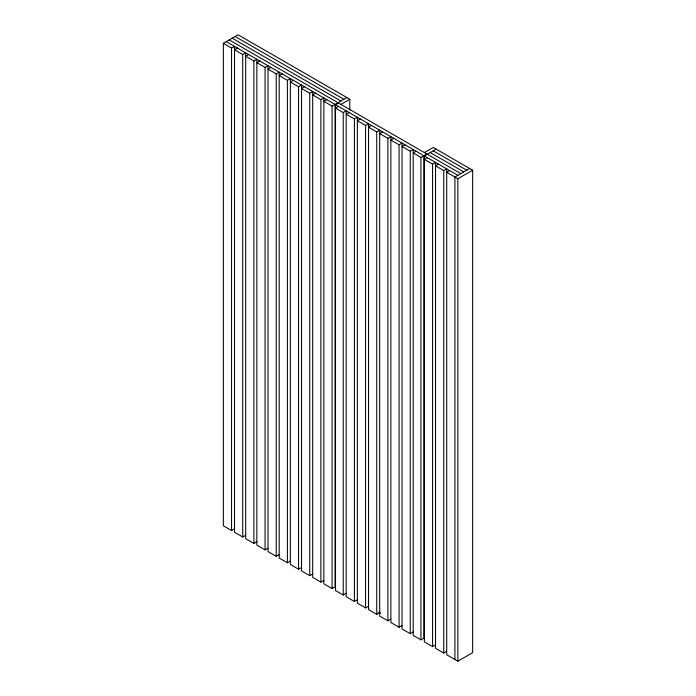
<?xml version="1.0" encoding="UTF-8"?>
<svg xmlns="http://www.w3.org/2000/svg" width="696" height="696" viewBox="0 0 696 696"><rect width="100%" height="100%" fill="white"/><g stroke="black" fill="none" stroke-linecap="round" stroke-linejoin="round"><path stroke-width="1.04" d="M234.508 528.83L231.559 530.535L223.346 525.793L223.346 43.335L238.128 34.8L349.81 99.276L349.81 110.142M223.346 43.335L231.559 48.076L234.508 46.371L234.508 532.24L242.721 536.981L245.679 535.276M237.466 48.076L234.508 49.781L242.721 54.523L245.679 52.818L245.679 538.687L253.892 543.428L256.85 541.723M248.637 54.523L245.679 56.228L253.892 60.97L256.85 59.264L256.85 545.142L265.063 549.883L268.012 548.17M259.808 60.97L256.85 62.675L265.063 67.416L268.012 65.711L268.012 551.589L276.225 556.33L279.183 554.616M270.97 67.416L268.012 69.121L276.225 73.863L279.183 72.158L279.183 558.035L287.396 562.777L290.354 561.072M282.141 73.863L279.183 75.577L287.396 80.318L290.354 78.605L290.354 564.482L298.567 569.224L301.525 567.518M293.312 80.318L290.354 82.024L298.567 86.765L301.525 85.06L301.525 570.929L309.729 575.67L312.687 573.965M304.474 86.765L301.525 88.47L309.729 93.212L312.687 91.507L312.687 577.375L320.9 582.117L323.858 580.412M315.645 93.212L312.687 94.917L320.9 99.659L323.858 97.953L323.858 583.822L332.07 588.564L335.028 586.858L335.028 104.4L226.296 41.63M326.815 99.659L323.858 101.364L332.07 106.105L346.852 97.571M346.19 593.305L343.241 595.01L335.515 590.556L335.515 104.687L338.474 102.973M340.936 104.4L349.81 99.276M338.474 106.392L335.515 108.097L343.241 112.552L346.19 110.847L346.19 596.724L354.403 601.466L357.361 599.752M349.148 112.552L346.19 114.257L354.403 118.999L357.361 117.293L357.361 603.171L365.574 607.913L368.532 606.207M360.319 118.999L357.361 120.713L365.574 125.454L368.532 123.74L368.532 609.618L376.745 614.359L379.694 612.654M371.49 125.454L368.532 127.159L376.745 131.901L379.694 130.187L379.694 616.064L387.907 620.806L390.865 619.101M382.652 131.901L379.694 133.606L387.907 138.347L390.865 136.642L390.865 622.511L399.078 627.253L402.036 625.547M393.823 138.347L390.865 140.053L399.078 144.794L402.036 143.089L402.036 628.958L410.249 633.699L413.207 631.994M404.994 144.794L402.036 146.499L410.249 151.241L413.207 149.536L413.207 635.404L420.923 639.868L423.881 638.162L423.881 155.695L335.515 104.687M416.156 151.241L413.207 152.946L420.923 157.4L426.831 153.99M424.369 152.572L433.243 147.448L472.654 170.207L472.654 652.665L457.872 661.2L446.71 654.753L446.71 168.876L443.752 170.581L435.539 165.848L438.497 164.134M435.539 644.888L432.581 646.601L424.369 641.86L424.369 155.982L436.192 149.153M427.327 157.688L424.369 159.393L432.581 164.134L435.539 162.429L435.539 648.307L443.752 653.048L446.71 651.334M449.66 170.581L446.71 172.295L457.872 178.742L472.654 170.207M469.704 168.502L454.923 177.036L454.923 659.495M235.17 36.505L343.894 99.276M433.243 150.858L466.746 170.207M232.212 38.21L340.936 100.99M430.285 152.572L463.788 171.912M229.254 39.924L460.83 173.617M424.369 155.982L457.872 175.322M378.755 612.106L380.634 613.193M457.872 178.742L457.872 661.2M443.752 170.581L443.752 653.048M432.581 164.134L432.581 646.601M420.923 157.4L420.923 639.868M410.249 151.241L410.249 633.699M399.078 144.794L399.078 627.253M387.907 138.347L387.907 620.806M376.745 131.901L376.745 614.359M365.574 125.454L365.574 607.913M354.403 118.999L354.403 601.466M343.241 112.552L343.241 595.01M332.07 106.105L332.07 588.564M320.9 99.659L320.9 582.117M309.729 93.212L309.729 575.67M298.567 86.765L298.567 569.224M287.396 80.318L287.396 562.777M276.225 73.863L276.225 556.33M265.063 67.416L265.063 549.883M253.892 60.97L253.892 543.428M242.721 54.523L242.721 536.981M231.559 48.076L231.559 530.535"/></g></svg>
